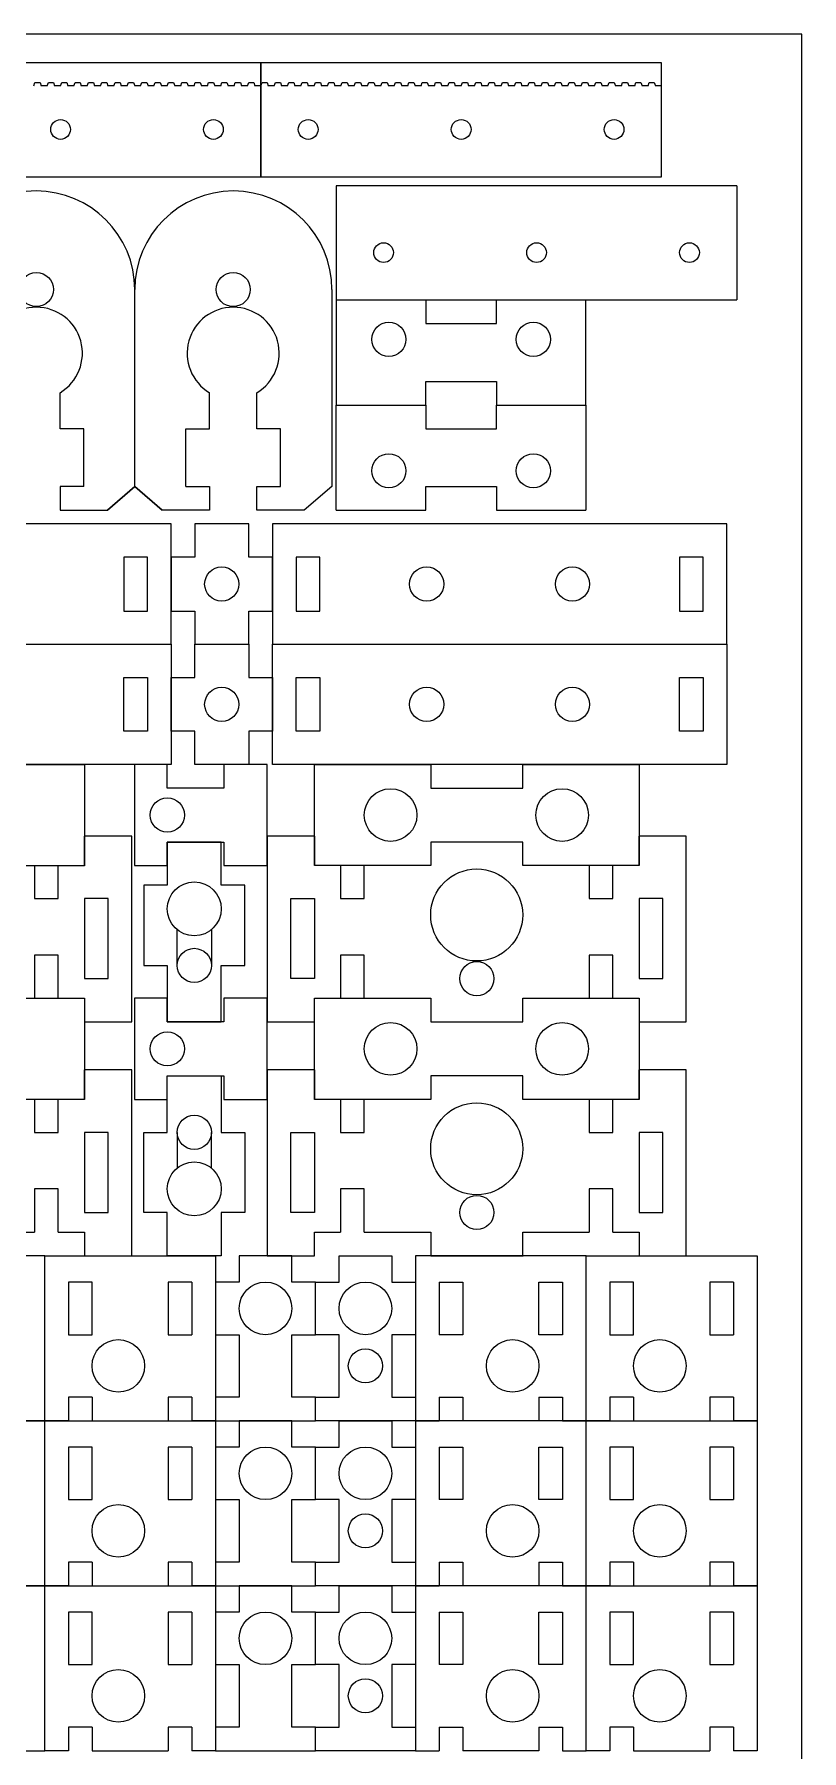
# Model space of a CAD drawing. Extents: x 0 to 420, y 0 to 595.
# Drawn here: x 303.2 to 420, y 333.8 to 595 of the extents above; entities that cross this region are included whole.
import ezdxf

# ---------------------------------------------------------------- set-up
doc = ezdxf.new("R2010")
doc.units = 0
doc.layers.add('FINAL', color=8, linetype='CONTINUOUS')

msp = doc.modelspace()

# ---------------------------------------------------------------- linework, layer by layer
at = {"layer": 'FINAL'}
for p, q in [((337.7, 590.67), (276.75, 590.67)), ((337.7, 573.32), (337.7, 590.67)), ((398.66, 590.67), (337.71, 590.67)), ((337.71, 590.67), (337.71, 573.32)), ((398.66, 573.32), (398.66, 590.67)), ((276.75, 573.32), (337.7, 573.32)), ((337.71, 573.32), (398.66, 573.32)), ((410.13, 571.93), (349.18, 571.93)), ((349.18, 571.93), (349.18, 554.58)), ((410.13, 571.93), (410.13, 554.58)), ((349.18, 554.58), (410.13, 554.58)), ((304.82, 409.13), (282.42, 409.13)), ((304.82, 409.13), (327.22, 409.13)), ((304.82, 384.03), (304.82, 409.13)), ((304.82, 384.03), (304.82, 409.13)), ((327.22, 409.13), (330.82, 409.13)), ((330.82, 409.13), (330.82, 384.03)), ((342.42, 409.13), (334.42, 409.13)), ((334.42, 409.13), (334.42, 405.13)), ((342.42, 405.13), (342.42, 409.13)), ((342.42, 405.13), (342.42, 409.13)), ((349.62, 409.13), (357.62, 409.13)), ((349.62, 405.13), (349.62, 409.13)), ((349.62, 405.13), (349.62, 409.13)), ((357.62, 409.13), (357.62, 405.13)), ((361.22, 409.13), (361.22, 384.03)), ((364.82, 409.13), (361.22, 409.13)), ((387.22, 409.13), (364.82, 409.13)), ((387.22, 384.03), (387.22, 409.13)), ((387.22, 384.03), (387.22, 409.13)), ((387.22, 409.13), (413.22, 409.13)), ((413.22, 409.13), (413.22, 384.03)), ((308.42, 405.13), (308.42, 397.13)), ((312.02, 405.13), (308.42, 405.13)), ((312.02, 397.13), (312.02, 405.13)), ((327.22, 405.13), (323.62, 405.13)), ((323.62, 405.13), (323.62, 397.13)), ((327.22, 405.13), (327.22, 397.13)), ((330.82, 405.13), (330.82, 397.13)), ((334.42, 405.13), (330.82, 405.13)), ((346.02, 405.13), (342.42, 405.13)), ((346.02, 405.13), (342.42, 405.13)), ((346.02, 397.13), (346.02, 405.13)), ((346.02, 397.13), (346.02, 405.13)), ((346.02, 405.13), (349.62, 405.13)), ((346.02, 405.13), (349.62, 405.13)), ((357.62, 405.13), (361.22, 405.13)), ((361.22, 405.13), (361.22, 397.13)), ((364.82, 405.13), (364.82, 397.13)), ((364.82, 405.13), (368.42, 405.13)), ((368.42, 405.13), (368.42, 397.13)), ((380.02, 397.13), (380.02, 405.13)), ((380.02, 405.13), (383.62, 405.13)), ((383.62, 405.13), (383.62, 397.13)), ((390.82, 405.13), (390.82, 397.13)), ((394.42, 405.13), (390.82, 405.13)), ((394.42, 397.13), (394.42, 405.13)), ((406.02, 405.13), (406.02, 397.13)), ((409.62, 405.13), (406.02, 405.13)), ((409.62, 405.13), (409.62, 397.13)), ((308.42, 397.13), (312.02, 397.13)), ((323.62, 397.13), (327.22, 397.13)), ((330.82, 397.13), (334.42, 397.13)), ((334.42, 397.13), (334.42, 387.63)), ((342.42, 387.63), (342.42, 397.13)), ((342.42, 397.13), (346.02, 397.13)), ((349.62, 397.13), (346.02, 397.13)), ((349.62, 387.63), (349.62, 397.13)), ((361.22, 397.13), (357.62, 397.13)), ((357.62, 397.13), (357.62, 387.63)), ((368.42, 397.13), (364.82, 397.13)), ((383.62, 397.13), (380.02, 397.13)), ((390.82, 397.13), (394.42, 397.13)), ((406.02, 397.13), (409.62, 397.13)), ((312.02, 387.63), (308.42, 387.63)), ((308.42, 387.63), (308.42, 384.03)), ((312.02, 387.63), (312.02, 384.03)), ((312.02, 387.63), (312.02, 384.03)), ((327.22, 387.63), (323.62, 387.63)), ((323.62, 387.63), (323.62, 384.03)), ((327.22, 387.63), (327.22, 384.03)), ((330.82, 387.63), (330.82, 384.03)), ((334.42, 387.63), (330.82, 387.63)), ((346.02, 387.63), (342.42, 387.63)), ((346.02, 387.63), (349.62, 387.63)), ((346.02, 384.03), (346.02, 387.63)), ((346.02, 384.03), (346.02, 387.63)), ((357.62, 387.63), (361.22, 387.63)), ((361.22, 387.63), (361.22, 384.03)), ((364.82, 387.63), (368.42, 387.63)), ((364.82, 387.63), (364.82, 384.03)), ((368.42, 387.63), (368.42, 384.03)), ((380.02, 387.63), (383.62, 387.63)), ((380.02, 387.63), (380.02, 384.03)), ((380.02, 387.63), (380.02, 384.03)), ((383.62, 387.63), (383.62, 384.03)), ((394.42, 387.63), (390.82, 387.63)), ((390.82, 387.63), (390.82, 384.03)), ((394.42, 387.63), (394.42, 384.03)), ((394.42, 387.63), (394.42, 384.03)), ((409.62, 387.63), (406.02, 387.63)), ((406.02, 387.63), (406.02, 384.03)), ((409.62, 387.63), (409.62, 384.03)), ((304.82, 384.03), (282.42, 384.03)), ((301.22, 384.03), (304.82, 384.03)), ((304.82, 384.03), (327.22, 384.03)), ((308.42, 384.03), (304.82, 384.03)), ((312.02, 384.03), (323.62, 384.03)), ((327.22, 384.03), (330.82, 384.03)), ((330.82, 384.03), (327.22, 384.03)), ((330.82, 384.03), (346.02, 384.03)), ((342.42, 384.03), (334.42, 384.03)), ((334.42, 384.03), (334.42, 380.03)), ((342.42, 380.03), (342.42, 384.03)), ((342.42, 380.03), (342.42, 384.03)), ((361.22, 384.03), (346.02, 384.03)), ((349.62, 384.03), (357.62, 384.03)), ((349.62, 380.03), (349.62, 384.03)), ((349.62, 380.03), (349.62, 384.03)), ((357.62, 384.03), (357.62, 380.03)), ((364.82, 384.03), (361.22, 384.03)), ((361.22, 384.03), (364.82, 384.03)), ((387.22, 384.03), (364.82, 384.03)), ((380.02, 384.03), (368.42, 384.03)), ((383.62, 384.03), (387.22, 384.03)), ((387.22, 384.03), (409.62, 384.03)), ((390.82, 384.03), (387.22, 384.03)), ((394.42, 384.03), (406.02, 384.03)), ((409.62, 384.03), (413.22, 384.03)), ((413.22, 384.03), (409.62, 384.03)), ((308.42, 380.03), (308.42, 372.03)), ((312.02, 380.03), (308.42, 380.03)), ((312.02, 372.03), (312.02, 380.03)), ((327.22, 380.03), (323.62, 380.03)), ((323.62, 380.03), (323.62, 372.03)), ((327.22, 380.03), (327.22, 372.03)), ((330.82, 380.03), (330.82, 372.03)), ((334.42, 380.03), (330.82, 380.03)), ((346.02, 380.03), (342.42, 380.03)), ((346.02, 380.03), (342.42, 380.03)), ((346.02, 372.03), (346.02, 380.03)), ((346.02, 372.03), (346.02, 380.03)), ((346.02, 380.03), (349.62, 380.03)), ((346.02, 380.03), (349.62, 380.03)), ((357.62, 380.03), (361.22, 380.03)), ((361.22, 380.03), (361.22, 372.03)), ((364.82, 380.03), (364.82, 372.03)), ((364.82, 380.03), (368.42, 380.03)), ((368.42, 380.03), (368.42, 372.03)), ((380.02, 372.03), (380.02, 380.03)), ((380.02, 380.03), (383.62, 380.03)), ((383.62, 380.03), (383.62, 372.03)), ((390.82, 380.03), (390.82, 372.03)), ((394.42, 380.03), (390.82, 380.03)), ((394.42, 372.03), (394.42, 380.03)), ((406.02, 380.03), (406.02, 372.03)), ((409.62, 380.03), (406.02, 380.03)), ((409.62, 380.03), (409.62, 372.03)), ((308.42, 372.03), (312.02, 372.03)), ((323.62, 372.03), (327.22, 372.03)), ((330.82, 372.03), (334.42, 372.03)), ((334.42, 372.03), (334.42, 362.53)), ((342.42, 362.53), (342.42, 372.03)), ((342.42, 372.03), (346.02, 372.03)), ((349.62, 372.03), (346.02, 372.03)), ((349.62, 362.53), (349.62, 372.03)), ((361.22, 372.03), (357.62, 372.03)), ((357.62, 372.03), (357.62, 362.53)), ((368.42, 372.03), (364.82, 372.03)), ((383.62, 372.03), (380.02, 372.03)), ((390.82, 372.03), (394.42, 372.03)), ((406.02, 372.03), (409.62, 372.03)), ((312.02, 362.53), (308.42, 362.53)), ((327.22, 362.53), (323.62, 362.53)), ((334.42, 362.53), (330.82, 362.53)), ((346.02, 362.53), (342.42, 362.53)), ((346.02, 362.53), (349.62, 362.53)), ((357.62, 362.53), (361.22, 362.53)), ((364.82, 362.53), (368.42, 362.53)), ((380.02, 362.53), (383.62, 362.53)), ((394.42, 362.53), (390.82, 362.53)), ((409.62, 362.53), (406.02, 362.53))]:
    msp.add_line(p, q, dxfattribs=at)
at = {"layer": 'FINAL', "linetype": 'CONTINUOUS'}
for p, q in [((303.16, 587.16), (303.34, 587.67)), ((303.34, 587.67), (304.11, 587.67)), ((304.11, 587.67), (304.29, 587.16)), ((305.19, 587.16), (305.38, 587.67)), ((305.38, 587.67), (306.14, 587.67)), ((306.14, 587.67), (306.32, 587.16)), ((307.22, 587.16), (307.41, 587.67)), ((307.41, 587.67), (308.17, 587.67)), ((308.17, 587.67), (308.35, 587.16)), ((309.25, 587.16), (309.44, 587.67)), ((309.44, 587.67), (310.2, 587.67)), ((310.2, 587.67), (310.39, 587.16)), ((311.29, 587.16), (311.47, 587.67)), ((311.47, 587.67), (312.23, 587.67)), ((312.23, 587.67), (312.42, 587.16)), ((313.32, 587.16), (313.5, 587.67)), ((313.5, 587.67), (314.27, 587.67)), ((314.27, 587.67), (314.45, 587.16)), ((315.35, 587.16), (315.54, 587.67)), ((315.54, 587.67), (316.3, 587.67)), ((316.3, 587.67), (316.48, 587.16)), ((317.38, 587.16), (317.57, 587.67)), ((317.57, 587.67), (318.33, 587.67)), ((318.33, 587.67), (318.51, 587.16)), ((319.41, 587.16), (319.6, 587.67)), ((319.6, 587.67), (320.36, 587.67)), ((320.36, 587.67), (320.55, 587.16)), ((321.45, 587.16), (321.63, 587.67)), ((321.63, 587.67), (322.39, 587.67)), ((322.39, 587.67), (322.58, 587.16)), ((323.48, 587.16), (323.66, 587.67)), ((323.66, 587.67), (324.43, 587.67)), ((324.43, 587.67), (324.61, 587.16)), ((325.51, 587.16), (325.7, 587.67)), ((325.7, 587.67), (326.46, 587.67)), ((326.46, 587.67), (326.64, 587.16)), ((327.54, 587.16), (327.73, 587.67)), ((327.73, 587.67), (328.49, 587.67)), ((328.49, 587.67), (328.67, 587.16)), ((329.57, 587.16), (329.76, 587.67)), ((329.76, 587.67), (330.52, 587.67)), ((330.52, 587.67), (330.71, 587.16)), ((331.61, 587.16), (331.79, 587.67)), ((331.79, 587.67), (332.55, 587.67)), ((332.55, 587.67), (332.74, 587.16)), ((333.64, 587.16), (333.82, 587.67)), ((333.82, 587.67), (334.59, 587.67)), ((334.59, 587.67), (334.77, 587.16)), ((335.67, 587.16), (335.86, 587.67)), ((335.86, 587.67), (336.62, 587.67)), ((336.62, 587.67), (336.8, 587.16)), ((337.7, 587.16), (337.89, 587.67)), ((337.89, 587.67), (338.65, 587.67)), ((338.65, 587.67), (338.83, 587.16)), ((339.73, 587.16), (339.92, 587.67)), ((339.73, 587.16), (339.92, 587.67)), ((339.92, 587.67), (340.68, 587.67)), ((339.92, 587.67), (340.68, 587.67)), ((340.68, 587.67), (340.87, 587.16)), ((340.68, 587.67), (340.87, 587.16)), ((341.77, 587.16), (341.95, 587.67)), ((341.95, 587.67), (342.71, 587.67)), ((342.71, 587.67), (342.9, 587.16)), ((343.8, 587.16), (343.98, 587.67)), ((343.98, 587.67), (344.75, 587.67)), ((344.75, 587.67), (344.93, 587.16)), ((345.83, 587.16), (346.02, 587.67)), ((346.02, 587.67), (346.78, 587.67)), ((346.78, 587.67), (346.96, 587.16)), ((347.86, 587.16), (348.05, 587.67)), ((348.05, 587.67), (348.81, 587.67)), ((348.81, 587.67), (348.99, 587.16)), ((349.89, 587.16), (350.08, 587.67)), ((350.08, 587.67), (350.84, 587.67)), ((350.84, 587.67), (351.03, 587.16)), ((351.93, 587.16), (352.11, 587.67)), ((352.11, 587.67), (352.87, 587.67)), ((352.87, 587.67), (353.06, 587.16)), ((353.96, 587.16), (354.14, 587.67)), ((354.14, 587.67), (354.91, 587.67)), ((354.91, 587.67), (355.09, 587.16)), ((355.99, 587.16), (356.18, 587.67)), ((356.18, 587.67), (356.94, 587.67)), ((356.94, 587.67), (357.12, 587.16)), ((358.02, 587.16), (358.21, 587.67)), ((358.21, 587.67), (358.97, 587.67)), ((358.97, 587.67), (359.15, 587.16)), ((360.05, 587.16), (360.24, 587.67)), ((360.24, 587.67), (361, 587.67)), ((361, 587.67), (361.19, 587.16)), ((362.09, 587.16), (362.27, 587.67)), ((362.27, 587.67), (363.03, 587.67)), ((363.03, 587.67), (363.22, 587.16)), ((364.12, 587.16), (364.3, 587.67)), ((364.3, 587.67), (365.07, 587.67)), ((365.07, 587.67), (365.25, 587.16)), ((366.15, 587.16), (366.34, 587.67)), ((366.34, 587.67), (367.1, 587.67)), ((367.1, 587.67), (367.28, 587.16)), ((368.18, 587.16), (368.37, 587.67)), ((368.37, 587.67), (369.13, 587.67)), ((369.13, 587.67), (369.31, 587.16)), ((370.21, 587.16), (370.4, 587.67)), ((370.4, 587.67), (371.16, 587.67)), ((371.16, 587.67), (371.35, 587.16)), ((372.25, 587.16), (372.43, 587.67)), ((372.43, 587.67), (373.19, 587.67)), ((373.19, 587.67), (373.38, 587.16)), ((374.28, 587.16), (374.46, 587.67)), ((374.46, 587.67), (375.23, 587.67)), ((375.23, 587.67), (375.41, 587.16)), ((376.31, 587.16), (376.5, 587.67)), ((376.5, 587.67), (377.26, 587.67)), ((377.26, 587.67), (377.44, 587.16)), ((378.34, 587.16), (378.53, 587.67)), ((378.53, 587.67), (379.29, 587.67)), ((379.29, 587.67), (379.47, 587.16)), ((380.37, 587.16), (380.56, 587.67)), ((380.56, 587.67), (381.32, 587.67)), ((381.32, 587.67), (381.51, 587.16)), ((382.41, 587.16), (382.59, 587.67)), ((382.59, 587.67), (383.35, 587.67)), ((383.35, 587.67), (383.54, 587.16)), ((384.44, 587.16), (384.62, 587.67)), ((384.62, 587.67), (385.39, 587.67)), ((385.39, 587.67), (385.57, 587.16)), ((386.47, 587.16), (386.66, 587.67)), ((386.66, 587.67), (387.42, 587.67)), ((387.42, 587.67), (387.6, 587.16)), ((388.5, 587.16), (388.69, 587.67)), ((388.69, 587.67), (389.45, 587.67)), ((389.45, 587.67), (389.63, 587.16)), ((390.53, 587.16), (390.72, 587.67)), ((390.72, 587.67), (391.48, 587.67)), ((391.48, 587.67), (391.67, 587.16)), ((392.57, 587.16), (392.75, 587.67)), ((392.75, 587.67), (393.51, 587.67)), ((393.51, 587.67), (393.7, 587.16)), ((394.6, 587.16), (394.78, 587.67)), ((394.78, 587.67), (395.55, 587.67)), ((395.55, 587.67), (395.73, 587.16)), ((396.63, 587.16), (396.82, 587.67)), ((396.82, 587.67), (397.58, 587.67)), ((397.58, 587.67), (397.76, 587.16)), ((305.19, 587.16), (304.29, 587.16)), ((307.22, 587.16), (306.32, 587.16)), ((309.25, 587.16), (308.35, 587.16)), ((311.29, 587.16), (310.39, 587.16)), ((313.32, 587.16), (312.42, 587.16)), ((315.35, 587.16), (314.45, 587.16)), ((317.38, 587.16), (316.48, 587.16)), ((319.41, 587.16), (318.51, 587.16)), ((321.45, 587.16), (320.55, 587.16)), ((323.48, 587.16), (322.58, 587.16)), ((325.51, 587.16), (324.61, 587.16)), ((327.54, 587.16), (326.64, 587.16)), ((329.57, 587.16), (328.67, 587.16)), ((331.61, 587.16), (330.71, 587.16)), ((333.64, 587.16), (332.74, 587.16)), ((335.67, 587.16), (334.77, 587.16)), ((337.7, 587.16), (336.8, 587.16)), ((339.73, 587.16), (338.83, 587.16)), ((341.32, 587.16), (340.87, 587.16)), ((341.77, 587.16), (340.87, 587.16)), ((343.8, 587.16), (342.9, 587.16)), ((345.83, 587.16), (344.93, 587.16)), ((347.86, 587.16), (346.96, 587.16)), ((349.89, 587.16), (348.99, 587.16)), ((351.93, 587.16), (351.03, 587.16)), ((353.96, 587.16), (353.06, 587.16)), ((355.99, 587.16), (355.09, 587.16)), ((358.02, 587.16), (357.12, 587.16)), ((360.05, 587.16), (359.15, 587.16)), ((362.09, 587.16), (361.19, 587.16)), ((364.12, 587.16), (363.22, 587.16)), ((366.15, 587.16), (365.25, 587.16)), ((368.18, 587.16), (367.28, 587.16)), ((370.21, 587.16), (369.31, 587.16)), ((372.25, 587.16), (371.35, 587.16)), ((374.28, 587.16), (373.38, 587.16)), ((376.31, 587.16), (375.41, 587.16)), ((378.34, 587.16), (377.44, 587.16)), ((380.37, 587.16), (379.47, 587.16)), ((382.41, 587.16), (381.51, 587.16)), ((384.44, 587.16), (383.54, 587.16)), ((386.47, 587.16), (385.57, 587.16)), ((388.5, 587.16), (387.6, 587.16)), ((390.53, 587.16), (389.63, 587.16)), ((392.57, 587.16), (391.67, 587.16)), ((394.6, 587.16), (393.7, 587.16)), ((396.63, 587.16), (395.73, 587.16)), ((398.66, 587.16), (397.76, 587.16)), ((318.53, 526.18), (318.53, 556.16)), ((348.53, 556.16), (348.53, 526.18)), ((349.18, 554.58), (349.18, 538.58)), ((349.18, 554.58), (362.79, 554.58)), ((362.79, 554.58), (362.79, 550.98)), ((373.59, 554.58), (387.18, 554.58)), ((373.59, 550.98), (373.59, 554.58)), ((387.18, 538.58), (387.18, 554.58)), ((362.79, 550.98), (373.59, 550.98)), ((362.79, 542.18), (373.59, 542.18)), ((362.79, 538.58), (362.79, 542.18)), ((373.59, 542.18), (373.59, 538.58)), ((307.16, 534.98), (307.16, 540.47)), ((329.9, 534.98), (329.9, 540.47)), ((337.1, 534.98), (337.1, 540.47)), ((349.18, 538.58), (362.79, 538.58)), ((349.18, 538.58), (362.79, 538.58)), ((349.18, 522.58), (349.18, 538.58)), ((362.79, 538.58), (362.79, 534.98)), ((373.59, 538.58), (387.18, 538.58)), ((373.59, 538.58), (387.18, 538.58)), ((373.59, 534.98), (373.59, 538.58)), ((387.18, 538.58), (387.18, 522.58)), ((310.76, 534.98), (307.16, 534.98)), ((310.76, 526.18), (310.76, 534.98)), ((326.3, 526.18), (326.3, 534.98)), ((326.3, 534.98), (329.9, 534.98)), ((340.7, 534.98), (337.1, 534.98)), ((340.7, 526.18), (340.7, 534.98)), ((362.79, 534.98), (373.59, 534.98)), ((310.76, 526.18), (307.16, 526.18)), ((307.16, 526.18), (307.16, 522.58)), ((314.36, 522.58), (318.53, 526.18)), ((318.53, 526.18), (314.36, 522.58)), ((318.53, 526.18), (322.7, 522.58)), ((322.7, 522.58), (318.53, 526.18)), ((326.3, 526.18), (329.9, 526.18)), ((329.9, 526.18), (329.9, 522.58)), ((337.1, 526.18), (340.7, 526.18)), ((337.1, 522.58), (337.1, 526.18)), ((348.53, 526.18), (344.3, 522.58)), ((362.79, 526.18), (373.59, 526.18)), ((362.79, 522.58), (362.79, 526.18)), ((373.59, 526.18), (373.59, 522.58)), ((307.16, 522.58), (314.36, 522.58)), ((329.9, 522.58), (322.7, 522.58)), ((344.3, 522.58), (337.1, 522.58)), ((349.18, 522.58), (362.79, 522.58)), ((373.59, 522.58), (387.18, 522.58)), ((335.86, 520.5), (327.66, 520.5)), ((327.66, 520.5), (327.66, 515.45)), ((335.86, 515.45), (335.86, 520.5)), ((327.66, 515.45), (324.06, 515.45)), ((324.06, 515.45), (324.06, 507.25)), ((339.46, 515.45), (335.86, 515.45)), ((339.46, 507.25), (339.46, 515.45)), ((324.06, 507.25), (327.66, 507.25)), ((327.66, 507.25), (327.66, 502.19)), ((335.86, 507.25), (339.46, 507.25)), ((335.86, 502.19), (335.86, 507.25)), ((327.66, 497.14), (327.66, 502.19)), ((327.66, 502.19), (335.86, 502.19)), ((335.86, 502.19), (335.86, 497.14)), ((324.06, 497.14), (327.66, 497.14)), ((324.06, 488.94), (324.06, 497.14)), ((335.86, 497.14), (339.46, 497.14)), ((339.46, 497.14), (339.46, 488.94)), ((327.66, 488.94), (324.06, 488.94)), ((327.66, 483.89), (327.66, 488.94)), ((339.46, 488.94), (335.86, 488.94)), ((335.86, 488.94), (335.86, 483.89)), ((293.19, 483.89), (310.89, 483.89)), ((310.89, 483.89), (310.89, 468.49)), ((318.48, 483.9), (318.48, 468.5)), ((318.48, 483.9), (318.48, 468.5)), ((323.48, 483.9), (318.48, 483.9)), ((323.48, 480.3), (323.48, 483.9)), ((335.86, 483.89), (327.66, 483.89)), ((332.08, 483.9), (332.08, 480.3)), ((338.66, 483.9), (332.08, 483.9)), ((338.66, 468.5), (338.66, 483.9)), ((345.85, 483.9), (363.55, 483.9)), ((345.85, 468.5), (345.85, 483.9)), ((363.55, 483.9), (363.55, 480.3)), ((377.55, 483.9), (395.25, 483.9)), ((377.55, 480.3), (377.55, 483.9)), ((395.25, 483.9), (395.25, 468.5)), ((332.08, 480.3), (323.48, 480.3)), ((363.55, 480.3), (377.55, 480.3)), ((318.09, 472.99), (310.89, 472.99)), ((310.89, 468.49), (310.89, 472.99)), ((318.09, 444.72), (318.09, 472.99)), ((338.65, 473), (338.65, 444.72)), ((345.85, 473), (338.65, 473)), ((345.85, 473), (345.85, 468.5)), ((402.45, 473), (395.25, 473)), ((395.25, 468.5), (395.25, 473)), ((402.45, 444.72), (402.45, 473)), ((323.48, 472.1), (332.08, 472.1)), ((331.68, 472.1), (323.48, 472.1)), ((323.48, 472.1), (323.48, 465.51)), ((323.48, 468.5), (323.48, 472.1)), ((331.68, 465.51), (331.68, 472.1)), ((332.08, 472.1), (332.08, 468.5)), ((377.55, 472.1), (363.55, 472.1)), ((363.55, 472.1), (363.55, 468.5)), ((377.55, 468.5), (377.55, 472.1)), ((310.89, 468.49), (293.19, 468.49)), ((303.29, 468.49), (303.29, 463.49)), ((306.89, 463.49), (306.89, 468.49)), ((318.48, 468.5), (323.48, 468.5)), ((332.08, 468.5), (338.66, 468.5)), ((363.55, 468.5), (345.85, 468.5)), ((349.85, 468.5), (349.85, 463.5)), ((353.45, 463.5), (353.45, 468.5)), ((395.25, 468.5), (377.55, 468.5)), ((387.65, 468.5), (387.65, 463.5)), ((391.25, 463.5), (391.25, 468.5)), ((319.88, 465.51), (319.88, 453.32)), ((323.48, 465.51), (319.88, 465.51)), ((335.28, 465.51), (331.68, 465.51)), ((335.28, 453.32), (335.28, 465.51)), ((303.29, 463.49), (306.89, 463.49)), ((310.89, 463.49), (310.89, 451.31)), ((314.49, 463.49), (310.89, 463.49)), ((314.49, 451.31), (314.49, 463.49)), ((342.25, 451.31), (342.25, 463.5)), ((342.25, 463.5), (345.85, 463.5)), ((345.85, 463.5), (345.85, 451.31)), ((349.85, 463.5), (353.45, 463.5)), ((387.65, 463.5), (391.25, 463.5)), ((395.25, 463.5), (395.25, 451.31)), ((398.85, 463.5), (395.25, 463.5)), ((398.85, 451.31), (398.85, 463.5)), ((324.98, 453.32), (324.98, 458.75)), ((330.18, 458.75), (330.18, 453.32)), ((306.89, 454.89), (303.29, 454.89)), ((303.29, 454.89), (303.29, 448.32)), ((306.89, 448.32), (306.89, 454.89)), ((353.45, 454.9), (349.85, 454.9)), ((349.85, 454.9), (349.85, 448.32)), ((353.45, 448.32), (353.45, 454.9)), ((391.25, 454.9), (387.65, 454.9)), ((387.65, 454.9), (387.65, 448.32)), ((391.25, 448.32), (391.25, 454.9)), ((319.88, 453.32), (323.48, 453.32)), ((323.48, 453.32), (323.48, 444.72)), ((331.68, 444.72), (331.68, 453.32)), ((331.68, 453.32), (335.28, 453.32)), ((310.89, 451.31), (314.49, 451.31)), ((345.85, 451.31), (342.25, 451.31)), ((395.25, 451.31), (398.85, 451.31)), ((293.19, 448.32), (310.89, 448.32)), ((310.89, 448.32), (310.89, 432.92)), ((310.89, 448.32), (310.89, 444.72)), ((318.48, 448.32), (318.48, 432.92)), ((318.48, 448.32), (318.48, 432.92)), ((323.48, 448.32), (318.48, 448.32)), ((323.48, 444.72), (323.48, 448.32)), ((332.08, 448.32), (332.08, 444.72)), ((338.66, 448.32), (332.08, 448.32)), ((338.66, 432.92), (338.66, 448.32)), ((345.85, 448.32), (363.55, 448.32)), ((345.85, 432.92), (345.85, 448.32)), ((345.85, 444.72), (345.85, 448.32)), ((363.55, 448.32), (363.55, 444.72)), ((377.55, 448.32), (395.25, 448.32)), ((377.55, 444.72), (377.55, 448.32)), ((395.25, 448.32), (395.25, 432.92)), ((395.25, 448.32), (395.25, 444.72)), ((310.89, 444.72), (318.09, 444.72)), ((332.08, 444.72), (323.48, 444.72)), ((323.48, 444.72), (331.68, 444.72)), ((323.48, 444.72), (331.68, 444.72)), ((338.65, 444.72), (345.85, 444.72)), ((363.55, 444.72), (377.55, 444.72)), ((395.25, 444.72), (402.45, 444.72)), ((318.09, 437.41), (310.89, 437.41)), ((310.89, 432.92), (310.89, 437.41)), ((318.09, 409.14), (318.09, 437.41)), ((323.48, 427.92), (323.48, 436.52)), ((323.48, 432.92), (323.48, 436.52)), ((323.48, 436.52), (331.68, 436.52)), ((323.48, 436.52), (331.68, 436.52)), ((323.48, 436.52), (332.08, 436.52)), ((331.68, 436.52), (331.68, 427.92)), ((332.08, 436.52), (332.08, 432.92)), ((338.65, 437.42), (338.65, 409.14)), ((345.85, 437.42), (338.65, 437.42)), ((345.85, 437.42), (345.85, 432.92)), ((363.55, 436.52), (363.55, 432.92)), ((377.55, 436.52), (363.55, 436.52)), ((377.55, 432.92), (377.55, 436.52)), ((402.45, 437.42), (395.25, 437.42)), ((395.25, 432.92), (395.25, 437.42)), ((402.45, 409.14), (402.45, 437.42)), ((310.89, 432.92), (293.19, 432.92)), ((303.29, 432.92), (303.29, 427.92)), ((306.89, 427.92), (306.89, 432.92)), ((318.48, 432.92), (323.48, 432.92)), ((332.08, 432.92), (338.66, 432.92)), ((363.55, 432.92), (345.85, 432.92)), ((349.85, 432.92), (349.85, 427.92)), ((353.45, 427.92), (353.45, 432.92)), ((395.25, 432.92), (377.55, 432.92)), ((387.65, 432.92), (387.65, 427.92)), ((391.25, 427.92), (391.25, 432.92)), ((303.29, 427.92), (306.89, 427.92)), ((310.89, 427.92), (310.89, 415.73)), ((314.49, 427.92), (310.89, 427.92)), ((314.49, 415.73), (314.49, 427.92)), ((319.88, 415.73), (319.88, 427.92)), ((319.88, 427.92), (323.48, 427.92)), ((324.98, 427.92), (324.98, 422.49)), ((330.18, 422.49), (330.18, 427.92)), ((331.68, 427.92), (335.28, 427.92)), ((335.28, 427.92), (335.28, 415.73)), ((342.25, 427.92), (345.85, 427.92)), ((342.25, 415.73), (342.25, 427.92)), ((345.85, 427.92), (345.85, 415.73)), ((349.85, 427.92), (353.45, 427.92)), ((387.65, 427.92), (391.25, 427.92)), ((395.25, 427.92), (395.25, 415.73)), ((398.85, 427.92), (395.25, 427.92)), ((398.85, 415.73), (398.85, 427.92)), ((306.89, 419.32), (303.29, 419.32)), ((303.29, 419.32), (303.29, 412.74)), ((306.89, 412.74), (306.89, 419.32)), ((353.45, 419.32), (349.85, 419.32)), ((349.85, 419.32), (349.85, 412.74)), ((353.45, 412.74), (353.45, 419.32)), ((391.25, 419.32), (387.65, 419.32)), ((387.65, 419.32), (387.65, 412.74)), ((391.25, 412.74), (391.25, 419.32)), ((310.89, 415.73), (314.49, 415.73)), ((323.48, 415.73), (319.88, 415.73)), ((323.48, 409.14), (323.48, 415.73)), ((331.68, 415.73), (331.68, 409.14)), ((335.28, 415.73), (331.68, 415.73)), ((345.85, 415.73), (342.25, 415.73)), ((395.25, 415.73), (398.85, 415.73)), ((293.19, 412.74), (303.29, 412.74)), ((306.89, 412.74), (310.89, 412.74)), ((310.89, 412.74), (310.89, 409.14)), ((345.85, 409.14), (345.85, 412.74)), ((345.85, 412.74), (349.85, 412.74)), ((353.45, 412.74), (363.55, 412.74)), ((363.55, 412.74), (363.55, 409.14)), ((377.55, 412.74), (387.65, 412.74)), ((377.55, 409.14), (377.55, 412.74)), ((391.25, 412.74), (395.25, 412.74)), ((395.25, 412.74), (395.25, 409.14)), ((310.89, 409.14), (318.09, 409.14)), ((331.68, 409.14), (323.48, 409.14)), ((338.65, 409.14), (345.86, 409.14)), ((363.55, 409.14), (377.63, 409.14)), ((395.25, 409.14), (402.45, 409.14)), ((304.82, 358.93), (304.82, 384.03)), ((304.82, 358.93), (304.82, 384.03)), ((330.82, 384.03), (330.82, 358.93)), ((361.22, 384.03), (361.22, 358.93)), ((387.22, 358.93), (387.22, 384.03)), ((387.22, 358.93), (387.22, 384.03)), ((413.22, 384.03), (413.22, 358.93)), ((308.42, 362.53), (308.42, 358.93)), ((312.02, 362.53), (312.02, 358.93)), ((312.02, 362.53), (312.02, 358.93)), ((323.62, 362.53), (323.62, 358.93)), ((327.22, 362.53), (327.22, 358.93)), ((330.82, 362.53), (330.82, 358.93)), ((346.02, 358.93), (346.02, 362.53)), ((346.02, 358.93), (346.02, 362.53)), ((361.22, 362.53), (361.22, 358.93)), ((364.82, 362.53), (364.82, 358.93)), ((368.42, 362.53), (368.42, 358.93)), ((380.02, 362.53), (380.02, 358.93)), ((380.02, 362.53), (380.02, 358.93)), ((383.62, 362.53), (383.62, 358.93)), ((390.82, 362.53), (390.82, 358.93)), ((394.42, 362.53), (394.42, 358.93)), ((394.42, 362.53), (394.42, 358.93)), ((406.02, 362.53), (406.02, 358.93)), ((409.62, 362.53), (409.62, 358.93)), ((304.82, 358.93), (282.42, 358.93)), ((301.22, 358.93), (304.82, 358.93)), ((304.82, 358.93), (327.22, 358.93)), ((304.82, 333.83), (304.82, 358.93)), ((304.82, 333.83), (304.82, 358.93)), ((308.42, 358.93), (304.82, 358.93)), ((312.02, 358.93), (323.62, 358.93)), ((327.22, 358.93), (330.82, 358.93)), ((330.82, 358.93), (327.22, 358.93)), ((330.82, 358.93), (330.82, 333.83)), ((330.82, 358.93), (346.02, 358.93)), ((342.42, 358.93), (334.42, 358.93)), ((334.42, 358.93), (334.42, 354.93)), ((342.42, 354.93), (342.42, 358.93)), ((342.42, 354.93), (342.42, 358.93)), ((361.22, 358.93), (346.02, 358.93)), ((349.62, 358.93), (357.62, 358.93)), ((349.62, 354.93), (349.62, 358.93)), ((349.62, 354.93), (349.62, 358.93)), ((357.62, 358.93), (357.62, 354.93)), ((361.22, 358.93), (361.22, 333.83)), ((364.82, 358.93), (361.22, 358.93)), ((361.22, 358.93), (364.82, 358.93)), ((387.22, 358.93), (364.82, 358.93)), ((380.02, 358.93), (368.42, 358.93)), ((383.62, 358.93), (387.22, 358.93)), ((387.22, 333.83), (387.22, 358.93)), ((387.22, 333.83), (387.22, 358.93)), ((387.22, 358.93), (409.62, 358.93)), ((390.82, 358.93), (387.22, 358.93)), ((394.42, 358.93), (406.02, 358.93)), ((409.62, 358.93), (413.22, 358.93)), ((413.22, 358.93), (409.62, 358.93)), ((413.22, 358.93), (413.22, 333.83)), ((308.42, 354.93), (308.42, 346.93)), ((312.02, 354.93), (308.42, 354.93)), ((312.02, 346.93), (312.02, 354.93)), ((327.22, 354.93), (323.62, 354.93)), ((323.62, 354.93), (323.62, 346.93)), ((327.22, 354.93), (327.22, 346.93)), ((330.82, 354.93), (330.82, 346.93)), ((334.42, 354.93), (330.82, 354.93)), ((346.02, 354.93), (342.42, 354.93)), ((346.02, 354.93), (342.42, 354.93)), ((346.02, 346.93), (346.02, 354.93)), ((346.02, 346.93), (346.02, 354.93)), ((346.02, 354.93), (349.62, 354.93)), ((346.02, 354.93), (349.62, 354.93)), ((357.62, 354.93), (361.22, 354.93)), ((361.22, 354.93), (361.22, 346.93)), ((364.82, 354.93), (364.82, 346.93)), ((364.82, 354.93), (368.42, 354.93)), ((368.42, 354.93), (368.42, 346.93)), ((380.02, 346.93), (380.02, 354.93)), ((380.02, 354.93), (383.62, 354.93)), ((383.62, 354.93), (383.62, 346.93)), ((390.82, 354.93), (390.82, 346.93)), ((394.42, 354.93), (390.82, 354.93)), ((394.42, 346.93), (394.42, 354.93)), ((406.02, 354.93), (406.02, 346.93)), ((409.62, 354.93), (406.02, 354.93)), ((409.62, 354.93), (409.62, 346.93)), ((308.42, 346.93), (312.02, 346.93)), ((323.62, 346.93), (327.22, 346.93)), ((330.82, 346.93), (334.42, 346.93)), ((334.42, 346.93), (334.42, 337.43)), ((342.42, 337.43), (342.42, 346.93)), ((342.42, 346.93), (346.02, 346.93)), ((349.62, 346.93), (346.02, 346.93)), ((349.62, 337.43), (349.62, 346.93)), ((361.22, 346.93), (357.62, 346.93)), ((357.62, 346.93), (357.62, 337.43)), ((368.42, 346.93), (364.82, 346.93)), ((383.62, 346.93), (380.02, 346.93)), ((390.82, 346.93), (394.42, 346.93)), ((406.02, 346.93), (409.62, 346.93)), ((312.02, 337.43), (308.42, 337.43)), ((308.42, 337.43), (308.42, 333.83)), ((312.02, 337.43), (312.02, 333.83)), ((312.02, 337.43), (312.02, 333.83)), ((327.22, 337.43), (323.62, 337.43)), ((323.62, 337.43), (323.62, 333.83)), ((327.22, 337.43), (327.22, 333.83)), ((330.82, 337.43), (330.82, 333.83)), ((334.42, 337.43), (330.82, 337.43)), ((346.02, 337.43), (342.42, 337.43)), ((346.02, 337.43), (349.62, 337.43)), ((346.02, 333.83), (346.02, 337.43)), ((346.02, 333.83), (346.02, 337.43)), ((357.62, 337.43), (361.22, 337.43)), ((361.22, 337.43), (361.22, 333.83)), ((364.82, 337.43), (368.42, 337.43)), ((364.82, 337.43), (364.82, 333.83)), ((368.42, 337.43), (368.42, 333.83)), ((380.02, 337.43), (383.62, 337.43)), ((380.02, 337.43), (380.02, 333.83)), ((380.02, 337.43), (380.02, 333.83)), ((383.62, 337.43), (383.62, 333.83)), ((394.42, 337.43), (390.82, 337.43)), ((390.82, 337.43), (390.82, 333.83)), ((394.42, 337.43), (394.42, 333.83)), ((394.42, 337.43), (394.42, 333.83)), ((409.62, 337.43), (406.02, 337.43)), ((406.02, 337.43), (406.02, 333.83)), ((409.62, 337.43), (409.62, 333.83)), ((301.22, 333.83), (304.82, 333.83)), ((308.42, 333.83), (304.82, 333.83)), ((312.02, 333.83), (323.62, 333.83)), ((330.82, 333.83), (327.22, 333.83)), ((330.82, 333.83), (346.02, 333.83)), ((361.22, 333.83), (346.02, 333.83)), ((361.22, 333.83), (364.82, 333.83)), ((380.02, 333.83), (368.42, 333.83)), ((383.62, 333.83), (387.22, 333.83)), ((390.82, 333.83), (387.22, 333.83)), ((394.42, 333.83), (406.02, 333.83)), ((413.22, 333.83), (409.62, 333.83))]:
    msp.add_line(p, q, dxfattribs=at)
at = {"layer": 'FINAL'}
msp.add_lwpolyline([(0, 0), (420, 0), (420, 595), (0, 595)], close=True, dxfattribs=at)
at = {"layer": 'FINAL', "linetype": 'CONTINUOUS'}
for points in [[(254.9, 502.19), (324.06, 502.19), (324.06, 520.5), (254.9, 520.5)], [(339.46, 502.19), (408.62, 502.19), (408.62, 520.5), (339.46, 520.5)], [(316.86, 507.25), (320.46, 507.25), (320.46, 515.45), (316.86, 515.45)], [(343.06, 507.25), (346.66, 507.25), (346.66, 515.45), (343.06, 515.45)], [(401.42, 507.25), (405.02, 507.25), (405.02, 515.45), (401.42, 515.45)], [(254.9, 502.19), (324.06, 502.19), (324.06, 483.89), (254.9, 483.89)], [(339.46, 502.19), (408.62, 502.19), (408.62, 483.89), (339.46, 483.89)], [(316.86, 497.14), (320.46, 497.14), (320.46, 488.94), (316.86, 488.94)], [(343.06, 497.14), (346.66, 497.14), (346.66, 488.94), (343.06, 488.94)], [(401.42, 497.14), (405.02, 497.14), (405.02, 488.94), (401.42, 488.94)]]:
    msp.add_lwpolyline(points, close=True, dxfattribs=at)
at = {"layer": 'FINAL'}
for centre, radius in [((307.23, 580.52), 1.5), ((330.5, 580.52), 1.5), ((344.91, 580.52), 1.5), ((368.19, 580.52), 1.5), ((391.46, 580.52), 1.5), ((356.38, 561.78), 1.5), ((379.66, 561.78), 1.5), ((402.93, 561.78), 1.5), ((338.42, 401.13), 4), ((353.62, 401.13), 4), ((316.02, 392.38), 4), ((353.62, 392.38), 2.6), ((376.02, 392.38), 4), ((398.42, 392.38), 4), ((338.42, 376.03), 4), ((353.62, 376.03), 4), ((316.02, 367.28), 4), ((376.02, 367.28), 4), ((398.42, 367.28), 4), ((353.62, 367.28), 2.6)]:
    msp.add_circle(centre, radius, dxfattribs=at)
at = {"layer": 'FINAL', "linetype": 'CONTINUOUS'}
for centre, radius in [((303.56, 556.17), 2.6), ((333.5, 556.17), 2.6), ((357.19, 548.58), 2.6), ((379.18, 548.58), 2.6), ((357.19, 528.58), 2.6), ((379.18, 528.58), 2.6), ((331.76, 511.35), 2.6), ((362.95, 511.35), 2.6), ((385.12, 511.35), 2.6), ((331.76, 493.04), 2.6), ((362.95, 493.04), 2.6), ((385.12, 493.04), 2.6), ((323.48, 476.2), 2.6), ((357.45, 476.2), 4), ((383.55, 476.2), 4), ((370.55, 461), 7), ((327.58, 461.92), 4.1), ((327.58, 453.32), 2.6), ((370.58, 451.31), 2.6), ((357.45, 440.62), 4), ((383.55, 440.62), 4), ((323.48, 440.62), 2.6), ((370.55, 425.42), 7), ((327.58, 427.92), 2.6), ((327.58, 419.32), 4.1), ((370.58, 415.73), 2.6), ((338.42, 350.93), 4), ((353.62, 350.93), 4), ((316.02, 342.18), 4), ((353.62, 342.18), 2.6), ((376.02, 342.18), 4), ((398.42, 342.18), 4)]:
    msp.add_circle(centre, radius, dxfattribs=at)
for centre, radius, start, end in [((303.53, 556.16), 15, 0, 180), ((333.53, 556.16), 15, 0, 180), ((303.56, 546.47), 7, 300.9631, 239.0369), ((333.5, 546.47), 7, 300.9631, 239.0369)]:
    msp.add_arc(centre, radius, start, end, dxfattribs=at)

doc.saveas('drawing.dxf')
